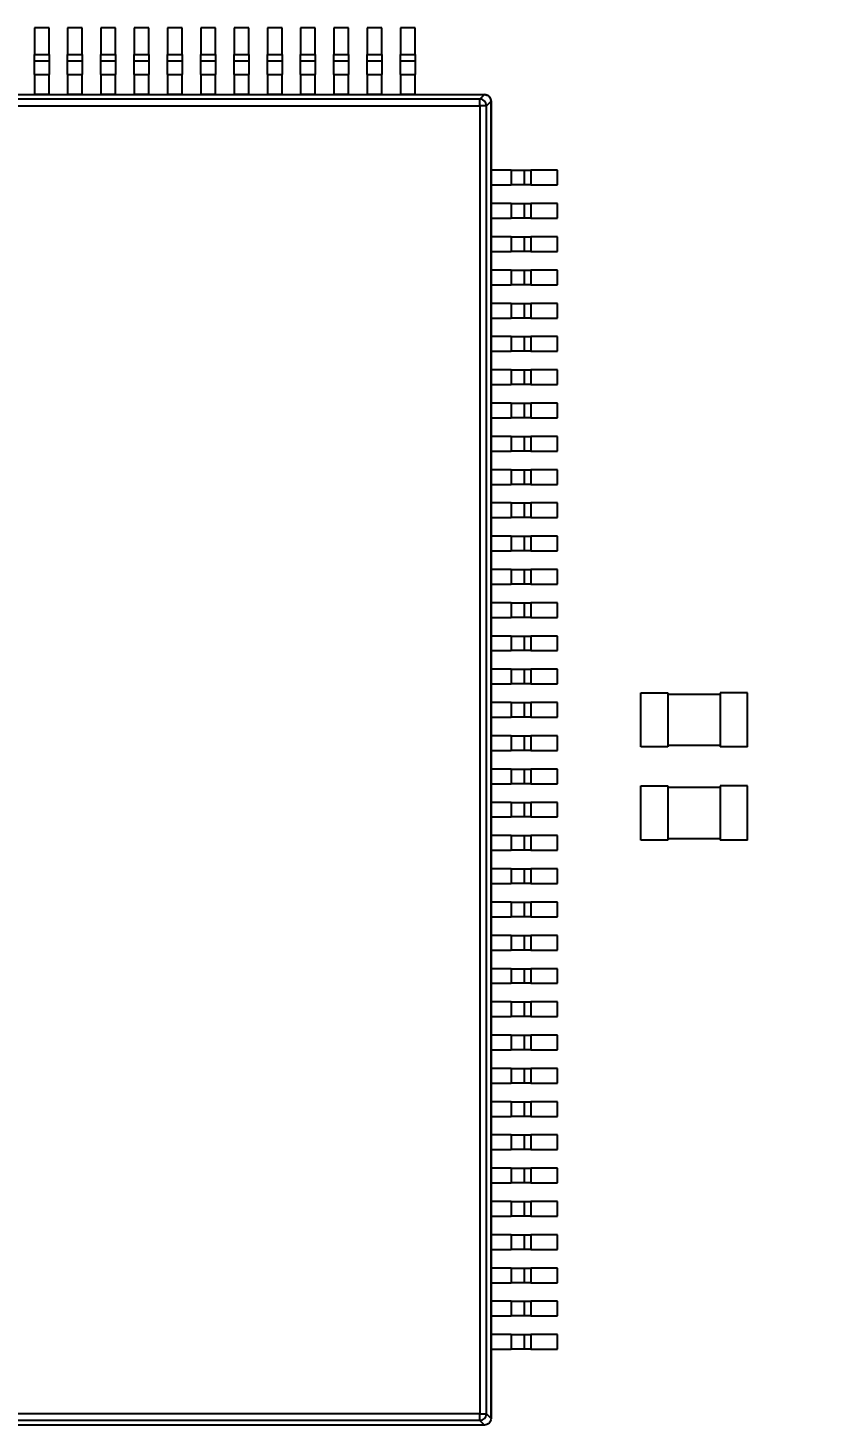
# Model space of a CAD drawing. Header units: millimetres. Extents: x 461 to 1302, y 117 to 711.
# Drawn here: x 683.69 to 707.49, y 532.71 to 574.71 of the extents above; entities that cross this region are included whole.
import ezdxf
from ezdxf import colors
from ezdxf.entities.mleader import LeaderData, LeaderLine
from ezdxf.math import Vec2, Vec3

# ---------------------------------------------------------------- set-up
doc = ezdxf.new("R2010")
doc.units = ezdxf.units.MM
doc.layers.get('0').update_dxf_attribs({"lineweight": 50})
doc.styles.add('GOST-2.304_Type-B_italic', font='')
doc.styles.get('GOST-2.304_Type-B_italic').set_extended_font_data('GOST Common', italic=True)

# ---------------------------------------------------------------- blocks, each defined once
blk = doc.blocks.new('_Dot')
at = {"color": 0, "linetype": 'ByBlock', "lineweight": -2}
blk.add_line((-0.5, 0), (-1, 0), dxfattribs=at)
at = {"color": 0, "linetype": 'ByBlock', "lineweight": 90, "const_width": 0.5}
blk.add_lwpolyline([(-0.25, 0, 1), (0.25, 0, 1)], format="xyb", close=True, dxfattribs=at)

msp = doc.modelspace()

# ---------------------------------------------------------------- linework, layer by layer
at = {"color": 7, "linetype": 'Continuous', "lineweight": 25}
for p, q in [((684.322, 574.709), (683.882, 574.709)), ((683.882, 574.709), (683.882, 573.909)), ((684.322, 573.909), (684.322, 574.709)), ((685.322, 574.709), (684.882, 574.709)), ((684.882, 574.709), (684.882, 573.909)), ((685.322, 573.909), (685.322, 574.709)), ((686.322, 574.709), (685.882, 574.709)), ((685.882, 574.709), (685.882, 573.909)), ((686.322, 573.909), (686.322, 574.709)), ((687.322, 574.709), (686.882, 574.709)), ((686.882, 574.709), (686.882, 573.909)), ((687.322, 573.909), (687.322, 574.709)), ((688.322, 574.709), (687.882, 574.709)), ((687.882, 574.709), (687.882, 573.909)), ((688.322, 573.909), (688.322, 574.709)), ((689.322, 574.709), (688.882, 574.709)), ((688.882, 574.709), (688.882, 573.909)), ((689.322, 573.909), (689.322, 574.709)), ((690.322, 574.709), (689.882, 574.709)), ((689.882, 574.709), (689.882, 573.909)), ((690.322, 573.909), (690.322, 574.709)), ((691.322, 574.709), (690.882, 574.709)), ((690.882, 574.709), (690.882, 573.909)), ((691.322, 573.909), (691.322, 574.709)), ((692.322, 574.709), (691.882, 574.709)), ((691.882, 574.709), (691.882, 573.909)), ((692.322, 573.909), (692.322, 574.709)), ((693.322, 574.709), (692.882, 574.709)), ((692.882, 574.709), (692.882, 573.909)), ((693.322, 573.909), (693.322, 574.709)), ((694.322, 574.709), (693.882, 574.709)), ((693.882, 574.709), (693.882, 573.909)), ((694.322, 573.909), (694.322, 574.709)), ((695.322, 574.709), (694.882, 574.709)), ((694.882, 574.709), (694.882, 573.909)), ((695.322, 573.909), (695.322, 574.709)), ((683.882, 573.909), (684.322, 573.909)), ((683.882, 573.709), (683.882, 573.909)), ((684.322, 573.909), (684.322, 573.709)), ((684.882, 573.909), (685.322, 573.909)), ((684.882, 573.709), (684.882, 573.909)), ((685.322, 573.909), (685.322, 573.709)), ((685.882, 573.909), (686.322, 573.909)), ((685.882, 573.709), (685.882, 573.909)), ((686.322, 573.909), (686.322, 573.709)), ((686.882, 573.909), (687.322, 573.909)), ((686.882, 573.709), (686.882, 573.909)), ((687.322, 573.909), (687.322, 573.709)), ((687.882, 573.909), (688.322, 573.909)), ((687.882, 573.709), (687.882, 573.909)), ((688.322, 573.909), (688.322, 573.709)), ((688.882, 573.909), (689.322, 573.909)), ((688.882, 573.709), (688.882, 573.909)), ((689.322, 573.909), (689.322, 573.709)), ((689.882, 573.909), (690.322, 573.909)), ((689.882, 573.709), (689.882, 573.909)), ((690.322, 573.909), (690.322, 573.709)), ((690.882, 573.909), (691.322, 573.909)), ((690.882, 573.709), (690.882, 573.909)), ((691.322, 573.909), (691.322, 573.709)), ((691.882, 573.909), (692.322, 573.909)), ((691.882, 573.709), (691.882, 573.909)), ((692.322, 573.909), (692.322, 573.709)), ((692.882, 573.909), (693.322, 573.909)), ((692.882, 573.709), (692.882, 573.909)), ((693.322, 573.909), (693.322, 573.709)), ((693.882, 573.909), (694.322, 573.909)), ((693.882, 573.709), (693.882, 573.909)), ((694.322, 573.909), (694.322, 573.709)), ((694.882, 573.909), (695.322, 573.909)), ((694.882, 573.709), (694.882, 573.909)), ((695.322, 573.909), (695.322, 573.709)), ((684.322, 573.709), (683.882, 573.709)), ((683.882, 573.309), (683.882, 573.709)), ((683.882, 573.309), (684.322, 573.309)), ((683.882, 573.309), (683.882, 572.709)), ((684.322, 573.709), (684.322, 573.309)), ((684.322, 572.709), (684.322, 573.309)), ((685.322, 573.709), (684.882, 573.709)), ((684.882, 573.309), (684.882, 573.709)), ((684.882, 573.309), (685.322, 573.309)), ((684.882, 573.309), (684.882, 572.709)), ((685.322, 573.709), (685.322, 573.309)), ((685.322, 572.709), (685.322, 573.309)), ((686.322, 573.709), (685.882, 573.709)), ((685.882, 573.309), (685.882, 573.709)), ((685.882, 573.309), (686.322, 573.309)), ((685.882, 573.309), (685.882, 572.709)), ((686.322, 573.709), (686.322, 573.309)), ((686.322, 572.709), (686.322, 573.309)), ((687.322, 573.709), (686.882, 573.709)), ((686.882, 573.309), (686.882, 573.709)), ((686.882, 573.309), (687.322, 573.309)), ((686.882, 573.309), (686.882, 572.709)), ((687.322, 573.709), (687.322, 573.309)), ((687.322, 572.709), (687.322, 573.309)), ((688.322, 573.709), (687.882, 573.709)), ((687.882, 573.309), (687.882, 573.709)), ((687.882, 573.309), (688.322, 573.309)), ((687.882, 573.309), (687.882, 572.709)), ((688.322, 573.709), (688.322, 573.309)), ((688.322, 572.709), (688.322, 573.309)), ((689.322, 573.709), (688.882, 573.709)), ((688.882, 573.309), (688.882, 573.709)), ((688.882, 573.309), (689.322, 573.309)), ((688.882, 573.309), (688.882, 572.709)), ((689.322, 573.709), (689.322, 573.309)), ((689.322, 572.709), (689.322, 573.309)), ((690.322, 573.709), (689.882, 573.709)), ((689.882, 573.309), (689.882, 573.709)), ((689.882, 573.309), (690.322, 573.309)), ((689.882, 573.309), (689.882, 572.709)), ((690.322, 573.709), (690.322, 573.309)), ((690.322, 572.709), (690.322, 573.309)), ((691.322, 573.709), (690.882, 573.709)), ((690.882, 573.309), (690.882, 573.709)), ((690.882, 573.309), (691.322, 573.309)), ((690.882, 573.309), (690.882, 572.709)), ((691.322, 573.709), (691.322, 573.309)), ((691.322, 572.709), (691.322, 573.309)), ((692.322, 573.709), (691.882, 573.709)), ((691.882, 573.309), (691.882, 573.709)), ((691.882, 573.309), (692.322, 573.309)), ((691.882, 573.309), (691.882, 572.709)), ((692.322, 573.709), (692.322, 573.309)), ((692.322, 572.709), (692.322, 573.309)), ((693.322, 573.709), (692.882, 573.709)), ((692.882, 573.309), (692.882, 573.709)), ((692.882, 573.309), (693.322, 573.309)), ((692.882, 573.309), (692.882, 572.709)), ((693.322, 573.709), (693.322, 573.309)), ((693.322, 572.709), (693.322, 573.309)), ((694.322, 573.709), (693.882, 573.709)), ((693.882, 573.309), (693.882, 573.709)), ((693.882, 573.309), (694.322, 573.309)), ((693.882, 573.309), (693.882, 572.709)), ((694.322, 573.709), (694.322, 573.309)), ((694.322, 572.709), (694.322, 573.309)), ((695.322, 573.709), (694.882, 573.709)), ((694.882, 573.309), (694.882, 573.709)), ((694.882, 573.309), (695.322, 573.309)), ((694.882, 573.309), (694.882, 572.709)), ((695.322, 573.709), (695.322, 573.309)), ((695.322, 572.709), (695.322, 573.309)), ((657.802, 572.708), (697.402, 572.708)), ((697.264, 572.57), (657.94, 572.57)), ((683.322, 572.709), (683.882, 572.709)), ((684.322, 572.709), (683.882, 572.709)), ((684.322, 572.709), (684.882, 572.709)), ((685.322, 572.709), (684.882, 572.709)), ((685.322, 572.709), (685.882, 572.709)), ((686.322, 572.709), (685.882, 572.709)), ((686.322, 572.709), (686.882, 572.709)), ((687.322, 572.709), (686.882, 572.709)), ((687.322, 572.709), (687.882, 572.709)), ((688.322, 572.709), (687.882, 572.709)), ((688.322, 572.709), (688.882, 572.709)), ((689.322, 572.709), (688.882, 572.709)), ((689.322, 572.709), (689.882, 572.709)), ((690.322, 572.709), (689.882, 572.709)), ((690.322, 572.709), (690.882, 572.709)), ((691.322, 572.709), (690.882, 572.709)), ((691.322, 572.709), (691.882, 572.709)), ((692.322, 572.709), (691.882, 572.709)), ((692.322, 572.709), (692.882, 572.709)), ((693.322, 572.709), (692.882, 572.709)), ((693.322, 572.709), (693.882, 572.709)), ((694.322, 572.709), (693.882, 572.709)), ((694.322, 572.709), (694.882, 572.709)), ((695.322, 572.709), (694.882, 572.709)), ((695.322, 572.709), (697.402, 572.709)), ((697.402, 572.708), (697.264, 572.57)), ((697.264, 572.371), (697.264, 572.57)), ((697.402, 572.708), (697.402, 572.709)), ((697.463, 572.371), (697.601, 572.509)), ((697.602, 572.507), (697.595, 572.562)), ((697.601, 572.509), (697.601, 532.909)), ((697.602, 572.509), (697.601, 572.509)), ((697.602, 570.429), (697.602, 572.509)), ((657.94, 572.371), (697.264, 572.371)), ((697.264, 572.371), (697.264, 533.047)), ((697.463, 572.371), (697.264, 572.371)), ((697.463, 533.047), (697.463, 572.371)), ((698.202, 570.429), (697.602, 570.429)), ((697.602, 569.989), (697.602, 570.429)), ((698.202, 570.429), (698.202, 569.989)), ((698.202, 570.429), (698.602, 570.429)), ((698.602, 569.989), (698.602, 570.429)), ((698.602, 570.429), (698.802, 570.429)), ((698.802, 570.429), (698.802, 569.989)), ((699.602, 570.429), (698.802, 570.429)), ((699.602, 569.989), (699.602, 570.429)), ((697.602, 569.989), (698.202, 569.989)), ((697.602, 569.429), (697.602, 569.989)), ((698.602, 569.989), (698.202, 569.989)), ((698.802, 569.989), (698.602, 569.989)), ((698.802, 569.989), (699.602, 569.989)), ((697.602, 568.989), (697.602, 569.429)), ((698.202, 569.429), (697.602, 569.429)), ((698.202, 569.429), (698.202, 568.989)), ((698.202, 569.429), (698.602, 569.429)), ((698.602, 568.989), (698.602, 569.429)), ((698.602, 569.429), (698.802, 569.429)), ((698.802, 569.429), (698.802, 568.989)), ((699.602, 569.429), (698.802, 569.429)), ((699.602, 568.989), (699.602, 569.429)), ((697.602, 568.989), (698.202, 568.989)), ((697.602, 568.429), (697.602, 568.989)), ((698.602, 568.989), (698.202, 568.989)), ((698.802, 568.989), (698.602, 568.989)), ((698.802, 568.989), (699.602, 568.989)), ((697.602, 567.989), (697.602, 568.429)), ((698.202, 568.429), (697.602, 568.429)), ((698.202, 568.429), (698.202, 567.989)), ((698.202, 568.429), (698.602, 568.429)), ((698.602, 567.989), (698.602, 568.429)), ((698.602, 568.429), (698.802, 568.429)), ((698.802, 568.429), (698.802, 567.989)), ((699.602, 568.429), (698.802, 568.429)), ((699.602, 567.989), (699.602, 568.429)), ((697.602, 567.989), (698.202, 567.989)), ((697.602, 567.429), (697.602, 567.989)), ((698.602, 567.989), (698.202, 567.989)), ((698.802, 567.989), (698.602, 567.989)), ((698.802, 567.989), (699.602, 567.989)), ((698.202, 567.429), (697.602, 567.429)), ((697.602, 566.989), (697.602, 567.429)), ((698.202, 567.429), (698.202, 566.989)), ((698.202, 567.429), (698.602, 567.429)), ((698.602, 566.989), (698.602, 567.429)), ((698.602, 567.429), (698.802, 567.429)), ((698.802, 567.429), (698.802, 566.989)), ((699.602, 567.429), (698.802, 567.429)), ((699.602, 566.989), (699.602, 567.429)), ((697.602, 566.989), (698.202, 566.989)), ((697.602, 566.429), (697.602, 566.989)), ((698.602, 566.989), (698.202, 566.989)), ((698.802, 566.989), (698.602, 566.989)), ((698.802, 566.989), (699.602, 566.989)), ((697.602, 565.989), (697.602, 566.429)), ((698.202, 566.429), (697.602, 566.429)), ((698.202, 566.429), (698.202, 565.989)), ((698.202, 566.429), (698.602, 566.429)), ((698.602, 565.989), (698.602, 566.429)), ((698.602, 566.429), (698.802, 566.429)), ((698.802, 566.429), (698.802, 565.989)), ((699.602, 566.429), (698.802, 566.429)), ((699.602, 565.989), (699.602, 566.429)), ((697.602, 565.989), (698.202, 565.989)), ((697.602, 565.429), (697.602, 565.989)), ((698.602, 565.989), (698.202, 565.989)), ((698.802, 565.989), (698.602, 565.989)), ((698.802, 565.989), (699.602, 565.989)), ((698.202, 565.429), (697.602, 565.429)), ((697.602, 564.989), (697.602, 565.429)), ((698.202, 565.429), (698.202, 564.989)), ((698.202, 565.429), (698.602, 565.429)), ((698.602, 564.989), (698.602, 565.429)), ((698.602, 565.429), (698.802, 565.429)), ((698.802, 565.429), (698.802, 564.989)), ((699.602, 565.429), (698.802, 565.429)), ((699.602, 564.989), (699.602, 565.429)), ((697.602, 564.989), (698.202, 564.989)), ((697.602, 564.429), (697.602, 564.989)), ((698.602, 564.989), (698.202, 564.989)), ((698.802, 564.989), (698.602, 564.989)), ((698.802, 564.989), (699.602, 564.989)), ((698.202, 564.429), (697.602, 564.429)), ((697.602, 563.989), (697.602, 564.429)), ((698.202, 564.429), (698.202, 563.989)), ((698.202, 564.429), (698.602, 564.429)), ((698.602, 563.989), (698.602, 564.429)), ((698.602, 564.429), (698.802, 564.429)), ((698.802, 564.429), (698.802, 563.989)), ((699.602, 564.429), (698.802, 564.429)), ((699.602, 563.989), (699.602, 564.429)), ((697.602, 563.989), (698.202, 563.989)), ((697.602, 563.429), (697.602, 563.989)), ((698.602, 563.989), (698.202, 563.989)), ((698.802, 563.989), (698.602, 563.989)), ((698.802, 563.989), (699.602, 563.989)), ((698.202, 563.429), (697.602, 563.429)), ((697.602, 562.989), (697.602, 563.429)), ((698.202, 563.429), (698.202, 562.989)), ((698.202, 563.429), (698.602, 563.429)), ((698.602, 562.989), (698.602, 563.429)), ((698.602, 563.429), (698.802, 563.429)), ((698.802, 563.429), (698.802, 562.989)), ((699.602, 563.429), (698.802, 563.429)), ((699.602, 562.989), (699.602, 563.429)), ((697.602, 562.989), (698.202, 562.989)), ((697.602, 562.429), (697.602, 562.989)), ((698.602, 562.989), (698.202, 562.989)), ((698.802, 562.989), (698.602, 562.989)), ((698.802, 562.989), (699.602, 562.989)), ((697.602, 561.989), (697.602, 562.429)), ((698.202, 562.429), (697.602, 562.429)), ((698.202, 562.429), (698.202, 561.989)), ((698.202, 562.429), (698.602, 562.429)), ((698.602, 561.989), (698.602, 562.429)), ((698.602, 562.429), (698.802, 562.429)), ((698.802, 562.429), (698.802, 561.989)), ((699.602, 562.429), (698.802, 562.429)), ((699.602, 561.989), (699.602, 562.429)), ((697.602, 561.989), (698.202, 561.989)), ((697.602, 561.429), (697.602, 561.989)), ((698.602, 561.989), (698.202, 561.989)), ((698.802, 561.989), (698.602, 561.989)), ((698.802, 561.989), (699.602, 561.989)), ((697.602, 560.989), (697.602, 561.429)), ((698.202, 561.429), (697.602, 561.429)), ((698.202, 561.429), (698.202, 560.989)), ((698.202, 561.429), (698.602, 561.429)), ((698.602, 560.989), (698.602, 561.429)), ((698.602, 561.429), (698.802, 561.429)), ((698.802, 561.429), (698.802, 560.989)), ((699.602, 561.429), (698.802, 561.429)), ((699.602, 560.989), (699.602, 561.429)), ((697.602, 560.989), (698.202, 560.989)), ((697.602, 560.429), (697.602, 560.989)), ((698.602, 560.989), (698.202, 560.989)), ((698.802, 560.989), (698.602, 560.989)), ((698.802, 560.989), (699.602, 560.989)), ((697.602, 559.989), (697.602, 560.429)), ((698.202, 560.429), (697.602, 560.429)), ((698.202, 560.429), (698.202, 559.989)), ((698.202, 560.429), (698.602, 560.429)), ((698.602, 559.989), (698.602, 560.429)), ((698.602, 560.429), (698.802, 560.429)), ((698.802, 560.429), (698.802, 559.989)), ((699.602, 560.429), (698.802, 560.429)), ((699.602, 559.989), (699.602, 560.429)), ((697.602, 559.989), (698.202, 559.989)), ((697.602, 559.429), (697.602, 559.989)), ((698.602, 559.989), (698.202, 559.989)), ((698.802, 559.989), (698.602, 559.989)), ((698.802, 559.989), (699.602, 559.989)), ((697.602, 558.989), (697.602, 559.429)), ((698.202, 559.429), (697.602, 559.429)), ((698.202, 559.429), (698.202, 558.989)), ((698.202, 559.429), (698.602, 559.429)), ((698.602, 558.989), (698.602, 559.429)), ((698.602, 559.429), (698.802, 559.429)), ((698.802, 559.429), (698.802, 558.989)), ((699.602, 559.429), (698.802, 559.429)), ((699.602, 558.989), (699.602, 559.429)), ((697.602, 558.989), (698.202, 558.989)), ((697.602, 558.429), (697.602, 558.989)), ((698.602, 558.989), (698.202, 558.989)), ((698.802, 558.989), (698.602, 558.989)), ((698.802, 558.989), (699.602, 558.989)), ((698.202, 558.429), (697.602, 558.429)), ((697.602, 557.989), (697.602, 558.429)), ((698.202, 558.429), (698.202, 557.989)), ((698.202, 558.429), (698.602, 558.429)), ((698.602, 557.989), (698.602, 558.429)), ((698.602, 558.429), (698.802, 558.429)), ((698.802, 558.429), (698.802, 557.989)), ((699.602, 558.429), (698.802, 558.429)), ((699.602, 557.989), (699.602, 558.429)), ((697.602, 557.989), (698.202, 557.989)), ((697.602, 557.429), (697.602, 557.989)), ((698.602, 557.989), (698.202, 557.989)), ((698.802, 557.989), (698.602, 557.989)), ((698.802, 557.989), (699.602, 557.989)), ((698.202, 557.429), (697.602, 557.429)), ((697.602, 556.989), (697.602, 557.429)), ((698.202, 557.429), (698.202, 556.989)), ((698.202, 557.429), (698.602, 557.429)), ((698.602, 556.989), (698.602, 557.429)), ((698.602, 557.429), (698.802, 557.429)), ((698.802, 557.429), (698.802, 556.989)), ((699.602, 557.429), (698.802, 557.429)), ((699.602, 556.989), (699.602, 557.429)), ((697.602, 556.989), (698.202, 556.989)), ((697.602, 556.429), (697.602, 556.989)), ((698.602, 556.989), (698.202, 556.989)), ((698.802, 556.989), (698.602, 556.989)), ((698.802, 556.989), (699.602, 556.989)), ((697.602, 555.989), (697.602, 556.429)), ((698.202, 556.429), (697.602, 556.429)), ((698.202, 556.429), (698.202, 555.989)), ((698.202, 556.429), (698.602, 556.429)), ((698.602, 555.989), (698.602, 556.429)), ((698.602, 556.429), (698.802, 556.429)), ((698.802, 556.429), (698.802, 555.989)), ((699.602, 556.429), (698.802, 556.429)), ((699.602, 555.989), (699.602, 556.429)), ((697.602, 555.989), (698.202, 555.989)), ((697.602, 555.429), (697.602, 555.989)), ((698.602, 555.989), (698.202, 555.989)), ((698.802, 555.989), (698.602, 555.989)), ((698.802, 555.989), (699.602, 555.989)), ((697.602, 554.989), (697.602, 555.429)), ((698.202, 555.429), (697.602, 555.429)), ((698.202, 555.429), (698.202, 554.989)), ((698.202, 555.429), (698.602, 555.429)), ((698.602, 554.989), (698.602, 555.429)), ((698.602, 555.429), (698.802, 555.429)), ((698.802, 555.429), (698.802, 554.989)), ((699.602, 555.429), (698.802, 555.429)), ((699.602, 554.989), (699.602, 555.429)), ((697.602, 554.989), (698.202, 554.989)), ((697.602, 554.429), (697.602, 554.989)), ((698.602, 554.989), (698.202, 554.989)), ((698.802, 554.989), (698.602, 554.989)), ((698.802, 554.989), (699.602, 554.989)), ((697.602, 553.989), (697.602, 554.429)), ((698.202, 554.429), (697.602, 554.429)), ((698.202, 554.429), (698.202, 553.989)), ((698.202, 554.429), (698.602, 554.429)), ((698.602, 553.989), (698.602, 554.429)), ((698.602, 554.429), (698.802, 554.429)), ((698.802, 554.429), (698.802, 553.989)), ((699.602, 554.429), (698.802, 554.429)), ((699.602, 553.989), (699.602, 554.429)), ((702.102, 553.097), (702.102, 554.721)), ((702.102, 554.721), (702.914, 554.721)), ((702.914, 554.721), (702.914, 553.097)), ((704.49, 554.671), (702.914, 554.671)), ((704.49, 554.721), (704.49, 553.097)), ((705.302, 554.721), (704.49, 554.721)), ((705.302, 553.097), (705.302, 554.721)), ((697.602, 553.989), (698.202, 553.989)), ((697.602, 553.429), (697.602, 553.989)), ((698.602, 553.989), (698.202, 553.989)), ((698.802, 553.989), (698.602, 553.989)), ((698.802, 553.989), (699.602, 553.989)), ((697.602, 552.989), (697.602, 553.429)), ((698.202, 553.429), (697.602, 553.429)), ((698.202, 553.429), (698.202, 552.989)), ((698.202, 553.429), (698.602, 553.429)), ((698.602, 552.989), (698.602, 553.429)), ((698.602, 553.429), (698.802, 553.429)), ((698.802, 553.429), (698.802, 552.989)), ((699.602, 553.429), (698.802, 553.429)), ((699.602, 552.989), (699.602, 553.429)), ((702.914, 553.147), (704.49, 553.147)), ((697.602, 552.989), (698.202, 552.989)), ((697.602, 552.429), (697.602, 552.989)), ((698.602, 552.989), (698.202, 552.989)), ((698.802, 552.989), (698.602, 552.989)), ((698.802, 552.989), (699.602, 552.989)), ((702.914, 553.097), (702.102, 553.097)), ((705.302, 553.097), (704.49, 553.097)), ((698.202, 552.429), (697.602, 552.429)), ((697.602, 551.989), (697.602, 552.429)), ((698.202, 552.429), (698.202, 551.989)), ((698.202, 552.429), (698.602, 552.429)), ((698.602, 551.989), (698.602, 552.429)), ((698.602, 552.429), (698.802, 552.429)), ((698.802, 552.429), (698.802, 551.989)), ((699.602, 552.429), (698.802, 552.429)), ((699.602, 551.989), (699.602, 552.429)), ((697.602, 551.989), (698.202, 551.989)), ((697.602, 551.429), (697.602, 551.989)), ((698.602, 551.989), (698.202, 551.989)), ((698.802, 551.989), (698.602, 551.989)), ((698.802, 551.989), (699.602, 551.989)), ((702.102, 551.921), (702.914, 551.921)), ((702.102, 550.297), (702.102, 551.921)), ((702.914, 551.921), (702.914, 550.297)), ((704.49, 551.921), (704.49, 550.297)), ((705.302, 551.921), (704.49, 551.921)), ((705.302, 550.297), (705.302, 551.921)), ((704.49, 551.871), (702.914, 551.871)), ((698.202, 551.429), (697.602, 551.429)), ((697.602, 550.989), (697.602, 551.429)), ((698.202, 551.429), (698.202, 550.989)), ((698.202, 551.429), (698.602, 551.429)), ((698.602, 550.989), (698.602, 551.429)), ((698.602, 551.429), (698.802, 551.429)), ((698.802, 551.429), (698.802, 550.989)), ((699.602, 551.429), (698.802, 551.429)), ((699.602, 550.989), (699.602, 551.429)), ((697.602, 550.989), (698.202, 550.989)), ((697.602, 550.429), (697.602, 550.989)), ((698.602, 550.989), (698.202, 550.989)), ((698.802, 550.989), (698.602, 550.989)), ((698.802, 550.989), (699.602, 550.989)), ((697.602, 549.989), (697.602, 550.429)), ((698.202, 550.429), (697.602, 550.429)), ((698.202, 550.429), (698.202, 549.989)), ((698.202, 550.429), (698.602, 550.429)), ((698.602, 549.989), (698.602, 550.429)), ((698.602, 550.429), (698.802, 550.429)), ((698.802, 550.429), (698.802, 549.989)), ((699.602, 550.429), (698.802, 550.429)), ((699.602, 549.989), (699.602, 550.429)), ((702.914, 550.297), (702.102, 550.297)), ((702.914, 550.347), (704.49, 550.347)), ((705.302, 550.297), (704.49, 550.297)), ((697.602, 549.989), (698.202, 549.989)), ((697.602, 549.429), (697.602, 549.989)), ((698.602, 549.989), (698.202, 549.989)), ((698.802, 549.989), (698.602, 549.989)), ((698.802, 549.989), (699.602, 549.989)), ((697.602, 548.989), (697.602, 549.429)), ((698.202, 549.429), (697.602, 549.429)), ((698.202, 549.429), (698.202, 548.989)), ((698.202, 549.429), (698.602, 549.429)), ((698.602, 548.989), (698.602, 549.429)), ((698.802, 549.429), (698.802, 548.989)), ((699.602, 549.429), (698.802, 549.429)), ((699.602, 548.989), (699.602, 549.429)), ((697.602, 548.989), (698.202, 548.989)), ((697.602, 548.429), (697.602, 548.989)), ((698.602, 548.989), (698.202, 548.989)), ((698.802, 548.989), (698.602, 548.989)), ((698.802, 548.989), (699.602, 548.989)), ((697.602, 547.989), (697.602, 548.429)), ((698.202, 548.429), (697.602, 548.429)), ((698.202, 548.429), (698.202, 547.989)), ((698.202, 548.429), (698.602, 548.429)), ((698.602, 547.989), (698.602, 548.429)), ((698.602, 548.429), (698.802, 548.429)), ((698.802, 548.429), (698.802, 547.989)), ((699.602, 548.429), (698.802, 548.429)), ((699.602, 547.989), (699.602, 548.429)), ((697.602, 547.989), (698.202, 547.989)), ((697.602, 547.429), (697.602, 547.989)), ((698.602, 547.989), (698.202, 547.989)), ((698.802, 547.989), (698.602, 547.989)), ((698.802, 547.989), (699.602, 547.989)), ((697.602, 546.989), (697.602, 547.429)), ((698.202, 547.429), (697.602, 547.429)), ((698.202, 547.429), (698.202, 546.989)), ((698.202, 547.429), (698.602, 547.429)), ((698.602, 546.989), (698.602, 547.429)), ((698.602, 547.429), (698.802, 547.429)), ((698.802, 547.429), (698.802, 546.989)), ((699.602, 547.429), (698.802, 547.429)), ((699.602, 546.989), (699.602, 547.429)), ((697.602, 546.989), (698.202, 546.989)), ((697.602, 546.429), (697.602, 546.989)), ((698.602, 546.989), (698.202, 546.989)), ((698.802, 546.989), (698.602, 546.989)), ((698.802, 546.989), (699.602, 546.989)), ((697.602, 545.989), (697.602, 546.429)), ((698.202, 546.429), (697.602, 546.429)), ((698.202, 546.429), (698.202, 545.989)), ((698.202, 546.429), (698.602, 546.429)), ((698.602, 545.989), (698.602, 546.429)), ((698.602, 546.429), (698.802, 546.429)), ((698.802, 546.429), (698.802, 545.989)), ((699.602, 546.429), (698.802, 546.429)), ((699.602, 545.989), (699.602, 546.429)), ((697.602, 545.989), (698.202, 545.989)), ((697.602, 545.429), (697.602, 545.989)), ((698.602, 545.989), (698.202, 545.989)), ((698.802, 545.989), (698.602, 545.989)), ((698.802, 545.989), (699.602, 545.989)), ((697.602, 544.989), (697.602, 545.429)), ((698.202, 545.429), (697.602, 545.429)), ((698.202, 545.429), (698.202, 544.989)), ((698.202, 545.429), (698.602, 545.429)), ((698.602, 544.989), (698.602, 545.429)), ((698.602, 545.429), (698.802, 545.429)), ((698.802, 545.429), (698.802, 544.989)), ((699.602, 545.429), (698.802, 545.429)), ((699.602, 544.989), (699.602, 545.429)), ((697.602, 544.989), (698.202, 544.989)), ((697.602, 544.429), (697.602, 544.989)), ((698.602, 544.989), (698.202, 544.989)), ((698.802, 544.989), (698.602, 544.989)), ((698.802, 544.989), (699.602, 544.989)), ((698.202, 544.429), (697.602, 544.429)), ((697.602, 543.989), (697.602, 544.429)), ((698.202, 544.429), (698.202, 543.989)), ((698.202, 544.429), (698.602, 544.429)), ((698.602, 543.989), (698.602, 544.429)), ((698.602, 544.429), (698.802, 544.429)), ((698.802, 544.429), (698.802, 543.989)), ((699.602, 544.429), (698.802, 544.429)), ((699.602, 543.989), (699.602, 544.429)), ((697.602, 543.989), (698.202, 543.989)), ((697.602, 543.429), (697.602, 543.989)), ((698.602, 543.989), (698.202, 543.989)), ((698.802, 543.989), (698.602, 543.989)), ((698.802, 543.989), (699.602, 543.989)), ((697.602, 542.989), (697.602, 543.429)), ((698.202, 543.429), (697.602, 543.429)), ((698.202, 543.429), (698.202, 542.989)), ((698.202, 543.429), (698.602, 543.429)), ((698.602, 542.989), (698.602, 543.429)), ((698.602, 543.429), (698.802, 543.429)), ((698.802, 543.429), (698.802, 542.989)), ((699.602, 543.429), (698.802, 543.429)), ((699.602, 542.989), (699.602, 543.429)), ((697.602, 542.989), (698.202, 542.989)), ((697.602, 542.429), (697.602, 542.989)), ((698.602, 542.989), (698.202, 542.989)), ((698.802, 542.989), (698.602, 542.989)), ((698.802, 542.989), (699.602, 542.989)), ((697.602, 541.989), (697.602, 542.429)), ((698.202, 542.429), (697.602, 542.429)), ((698.202, 542.429), (698.202, 541.989)), ((698.202, 542.429), (698.602, 542.429)), ((698.602, 541.989), (698.602, 542.429)), ((698.602, 542.429), (698.802, 542.429)), ((698.802, 542.429), (698.802, 541.989)), ((699.602, 542.429), (698.802, 542.429)), ((699.602, 541.989), (699.602, 542.429)), ((697.602, 541.989), (698.202, 541.989)), ((697.602, 541.429), (697.602, 541.989)), ((698.602, 541.989), (698.202, 541.989)), ((698.802, 541.989), (698.602, 541.989)), ((698.802, 541.989), (699.602, 541.989)), ((698.202, 541.429), (697.602, 541.429)), ((697.602, 540.989), (697.602, 541.429)), ((698.202, 541.429), (698.202, 540.989)), ((698.202, 541.429), (698.602, 541.429)), ((698.602, 540.989), (698.602, 541.429)), ((698.602, 541.429), (698.802, 541.429)), ((698.802, 541.429), (698.802, 540.989)), ((699.602, 541.429), (698.802, 541.429)), ((699.602, 540.989), (699.602, 541.429)), ((697.602, 540.989), (698.202, 540.989)), ((697.602, 540.429), (697.602, 540.989)), ((698.602, 540.989), (698.202, 540.989)), ((698.802, 540.989), (698.602, 540.989)), ((698.802, 540.989), (699.602, 540.989)), ((697.602, 539.989), (697.602, 540.429)), ((698.202, 540.429), (697.602, 540.429)), ((698.202, 540.429), (698.202, 539.989)), ((698.202, 540.429), (698.602, 540.429)), ((698.602, 539.989), (698.602, 540.429)), ((698.602, 540.429), (698.802, 540.429)), ((698.802, 540.429), (698.802, 539.989)), ((699.602, 540.429), (698.802, 540.429)), ((699.602, 539.989), (699.602, 540.429)), ((697.602, 539.989), (698.202, 539.989)), ((697.602, 539.429), (697.602, 539.989)), ((698.602, 539.989), (698.202, 539.989)), ((698.802, 539.989), (698.602, 539.989)), ((698.802, 539.989), (699.602, 539.989)), ((697.602, 538.989), (697.602, 539.429)), ((698.202, 539.429), (697.602, 539.429)), ((698.202, 539.429), (698.202, 538.989)), ((698.202, 539.429), (698.602, 539.429)), ((698.602, 538.989), (698.602, 539.429)), ((698.602, 539.429), (698.802, 539.429)), ((698.802, 539.429), (698.802, 538.989)), ((699.602, 539.429), (698.802, 539.429)), ((699.602, 538.989), (699.602, 539.429)), ((697.602, 538.989), (698.202, 538.989)), ((697.602, 538.429), (697.602, 538.989)), ((698.602, 538.989), (698.202, 538.989)), ((698.802, 538.989), (698.602, 538.989)), ((698.802, 538.989), (699.602, 538.989)), ((697.602, 537.989), (697.602, 538.429)), ((698.202, 538.429), (697.602, 538.429)), ((698.202, 538.429), (698.202, 537.989)), ((698.202, 538.429), (698.602, 538.429)), ((698.602, 537.989), (698.602, 538.429)), ((698.602, 538.429), (698.802, 538.429)), ((698.802, 538.429), (698.802, 537.989)), ((699.602, 538.429), (698.802, 538.429)), ((699.602, 537.989), (699.602, 538.429)), ((697.602, 537.989), (698.202, 537.989)), ((697.602, 537.429), (697.602, 537.989)), ((698.602, 537.989), (698.202, 537.989)), ((698.802, 537.989), (698.602, 537.989)), ((698.802, 537.989), (699.602, 537.989)), ((698.202, 537.429), (697.602, 537.429)), ((697.602, 536.989), (697.602, 537.429)), ((698.202, 537.429), (698.202, 536.989)), ((698.202, 537.429), (698.602, 537.429)), ((698.602, 536.989), (698.602, 537.429)), ((698.602, 537.429), (698.802, 537.429)), ((698.802, 537.429), (698.802, 536.989)), ((699.602, 537.429), (698.802, 537.429)), ((699.602, 536.989), (699.602, 537.429)), ((697.602, 536.989), (698.202, 536.989)), ((697.602, 536.429), (697.602, 536.989)), ((698.602, 536.989), (698.202, 536.989)), ((698.802, 536.989), (698.602, 536.989)), ((698.802, 536.989), (699.602, 536.989)), ((698.202, 536.429), (697.602, 536.429)), ((697.602, 535.989), (697.602, 536.429)), ((698.202, 536.429), (698.202, 535.989)), ((698.202, 536.429), (698.602, 536.429)), ((698.602, 535.989), (698.602, 536.429)), ((698.602, 536.429), (698.802, 536.429)), ((698.802, 536.429), (698.802, 535.989)), ((699.602, 536.429), (698.802, 536.429)), ((699.602, 535.989), (699.602, 536.429)), ((697.602, 535.989), (698.202, 535.989)), ((697.602, 535.429), (697.602, 535.989)), ((698.602, 535.989), (698.202, 535.989)), ((698.802, 535.989), (698.602, 535.989)), ((698.802, 535.989), (699.602, 535.989)), ((698.202, 535.429), (697.602, 535.429)), ((697.602, 534.989), (697.602, 535.429)), ((698.202, 535.429), (698.202, 534.989)), ((698.202, 535.429), (698.602, 535.429)), ((698.602, 534.989), (698.602, 535.429)), ((698.602, 535.429), (698.802, 535.429)), ((698.802, 535.429), (698.802, 534.989)), ((699.602, 535.429), (698.802, 535.429)), ((699.602, 534.989), (699.602, 535.429)), ((697.602, 534.989), (698.202, 534.989)), ((697.602, 532.909), (697.602, 534.989)), ((698.602, 534.989), (698.202, 534.989)), ((698.802, 534.989), (698.602, 534.989)), ((698.802, 534.989), (699.602, 534.989)), ((697.264, 533.047), (657.94, 533.047)), ((697.264, 532.848), (697.264, 533.047)), ((697.264, 533.047), (697.463, 533.047)), ((697.601, 532.909), (697.463, 533.047)), ((697.402, 532.71), (657.802, 532.71)), ((697.264, 532.848), (657.94, 532.848)), ((697.402, 532.71), (697.264, 532.848)), ((697.402, 532.709), (697.402, 532.71)), ((697.601, 532.909), (697.602, 532.909))]:
    msp.add_line(p, q, dxfattribs=at)
at = {"color": 7, "linetype": 'Continuous', "lineweight": 25, "flags": 128}
msp.add_lwpolyline([(698.602, 549.429), (698.606, 549.429), (698.617, 549.429), (698.636, 549.429), (698.661, 549.429), (698.691, 549.429), (698.726, 549.429), (698.763, 549.429), (698.802, 549.429)], dxfattribs=at)
at = {"color": 7, "linetype": 'Continuous', "lineweight": 25}
for centre, start, end in [((697.262, 572.369), 0.7226, 89.2731), ((697.262, 533.049), 270.7269, 359.2774)]:
    msp.add_arc(centre, 0.201, start, end, dxfattribs=at)
for points, knots in [([(697.402, 572.709), (697.428, 572.706), (697.481, 572.7), (697.547, 572.654), (697.593, 572.588), (697.599, 572.535), (697.602, 572.509)], [0, 0, 0, 0, 0.249991, 0.499967, 0.750009, 1, 1, 1, 1]), ([(697.601, 572.509), (697.598, 572.535), (697.591, 572.587), (697.545, 572.652), (697.48, 572.698), (697.428, 572.705), (697.402, 572.708)], [0, 0, 0, 0, 0.250015, 0.499995, 0.750041, 1, 1, 1, 1]), ([(697.402, 572.708), (697.428, 572.705), (697.48, 572.698), (697.545, 572.652), (697.591, 572.587), (697.598, 572.535), (697.601, 572.509)], [0, 0, 0, 0, 0.249959, 0.500005, 0.749985, 1, 1, 1, 1]), ([(697.601, 532.909), (697.598, 532.883), (697.591, 532.831), (697.545, 532.766), (697.48, 532.72), (697.428, 532.713), (697.402, 532.71)], [0, 0, 0, 0, 0.2500186, 0.4999616, 0.750038, 1, 1, 1, 1]), ([(697.602, 532.909), (697.599, 532.883), (697.593, 532.831), (697.547, 532.764), (697.481, 532.718), (697.428, 532.712), (697.402, 532.709)], [0, 0, 0, 0, 0.249991, 0.500033, 0.750009, 1, 1, 1, 1]), ([(697.601, 532.909), (697.598, 532.883), (697.591, 532.831), (697.545, 532.766), (697.48, 532.72), (697.428, 532.713), (697.402, 532.71)], [0, 0, 0, 0, 0.2500186, 0.4999616, 0.750038, 1, 1, 1, 1])]:
    msp.add_open_spline(points, degree=3, knots=knots, dxfattribs=at)

# ---------------------------------------------------------------- leaders
at = {"color": 7, "lineweight": 20, "true_color": 0xffffff}
ml = msp.add_multileader_mtext('Standard', dxfattribs=at)
ml.set_content('10', color=(255, 255, 255), style='GOST-2.304_Type-B_italic')
ml.set_leader_properties()
ml.set_arrow_properties(name='DOT')
ml.build(insert=Vec2(0, 0))
ml.multileader.update_dxf_attribs({"text_left_attachment_type": 6, "text_right_attachment_type": 6, "dogleg_length": 0, "arrow_head_size": 1})
ctx = ml.context
ctx.base_point, ctx.arrow_head_size, ctx.landing_gap_size, ctx.plane_origin = Vec3(690.937, 429.152), 1, 0, Vec3(717.902, 548.589)
ctx.left_attachment, ctx.right_attachment, ctx.text_align_type = 6, 6, 2
notes = []
notes.append((ctx, [(0, (1, 1, 0), (694.964, 429.152), (-1, 0), 0, [(0, [(714.738, 553.434)], 0, [])])]))
ctx.mtext.insert, ctx.mtext.alignment, ctx.mtext.flow_direction = Vec3(694.964, 433.952), 3, 5
for ctx, leaders in notes:
    for number, flags, end, landing, length, lines in leaders:
        leader = LeaderData()
        leader.index, (leader.has_last_leader_line, leader.has_dogleg_vector, leader.attachment_direction) = number, flags
        leader.last_leader_point, leader.dogleg_vector, leader.dogleg_length = Vec3(end), Vec3(landing), length
        for number, points, colour, breaks in lines:
            line = LeaderLine()
            line.index, line.vertices, line.color, line.breaks = number, Vec3.list(points), colors.encode_raw_color(colour), breaks
            leader.lines.append(line)
        ctx.leaders.append(leader)

doc.saveas('drawing.dxf')
